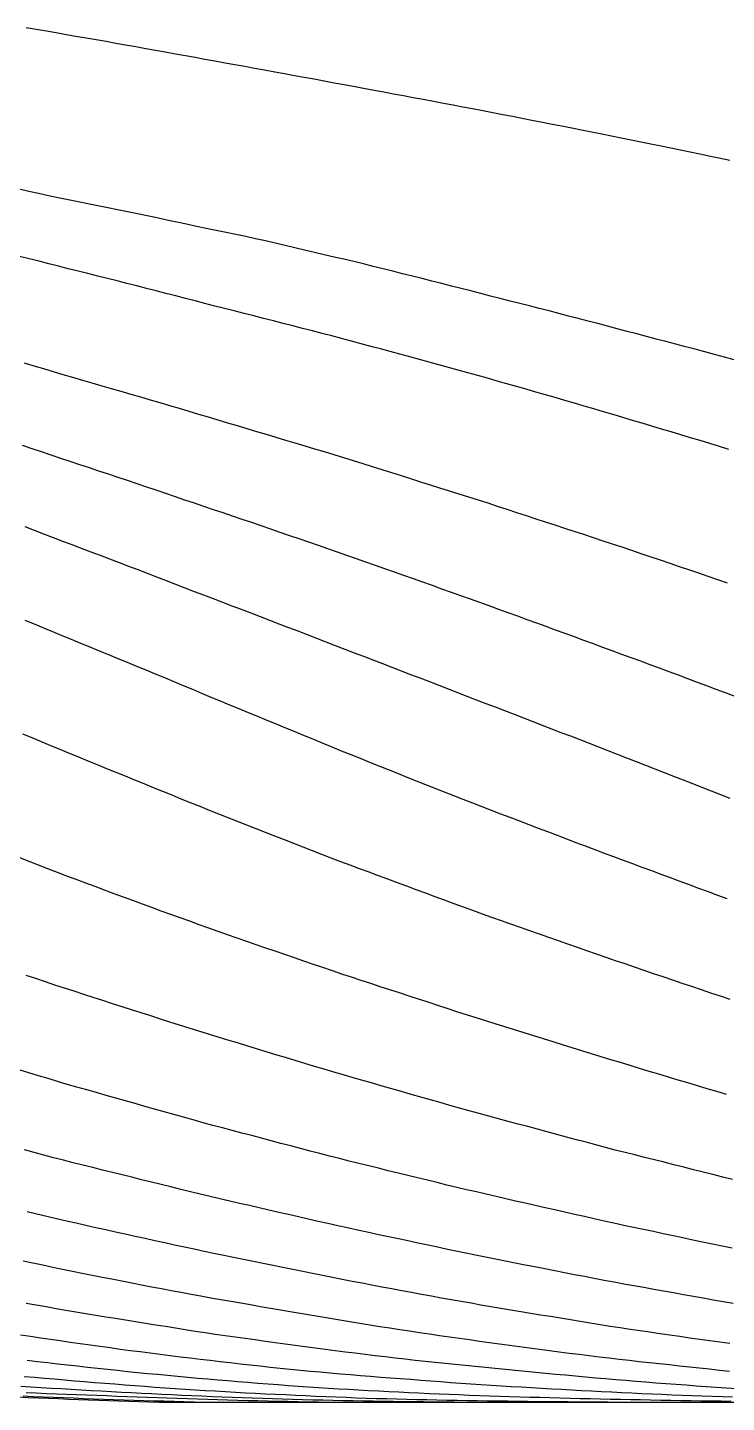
# Model space of a CAD drawing. Extents: x -4 to 218, y -16 to 16.
# Drawn here: x 23.81 to 30.75, y -15.92 to -2.27 of the extents above; entities that cross this region are included whole.
import ezdxf

# ---------------------------------------------------------------- set-up
doc = ezdxf.new("R2010")
doc.units = 0
doc.header["$MEASUREMENT"] = 0
doc.layers.add('Waterlines', color=7, linetype='Continuous')

msp = doc.modelspace()

# ---------------------------------------------------------------- linework, layer by layer
at = {"layer": 'Waterlines', "color": 135}
for points in [[(23.79733, -2.27188), (23.89887, -2.28909), (24.0008, -2.30646), (24.09617, -2.32279), (24.19546, -2.33987), (24.29168, -2.35652), (24.39413, -2.37434), (24.49393, -2.39179), (24.59119, -2.40889), (24.68788, -2.42598), (24.78375, -2.443), (24.88724, -2.46146), (24.98547, -2.47905), (25.08254, -2.4965), (25.17888, -2.51387), (25.28042, -2.53222), (25.37901, -2.55007), (25.47598, -2.56765), (25.57273, -2.5852), (25.67089, -2.603), (25.77398, -2.62171), (25.87075, -2.63929), (25.96925, -2.65719), (26.06506, -2.67461), (26.16449, -2.69272), (26.26764, -2.71152), (26.36319, -2.72896), (26.46192, -2.74701), (26.55655, -2.76433), (26.65735, -2.78281), (26.75774, -2.80125), (26.85698, -2.81951), (26.95477, -2.83754), (27.04953, -2.85505), (27.14776, -2.87324), (27.25186, -2.89256), (27.34832, -2.9105), (27.44642, -2.9288), (27.54449, -2.94714), (27.64167, -2.96537), (27.73853, -2.98358), (27.84151, -3.00301), (27.94002, -3.02166), (28.03746, -3.04016), (28.13411, -3.05857), (28.22886, -3.07669), (28.33209, -3.0965), (28.43258, -3.11586), (28.52999, -3.1347), (28.62583, -3.1533), (28.72147, -3.17192), (28.81888, -3.19096), (28.92398, -3.21157), (29.02181, -3.23082), (29.11678, -3.24957), (29.21432, -3.26889), (29.3114, -3.28818), (29.41051, -3.30793), (29.51247, -3.32832), (29.60901, -3.34768), (29.70668, -3.36733), (29.80384, -3.38694), (29.90077, -3.40655), (30.00039, -3.42677), (30.10136, -3.44731), (30.19874, -3.46719), (30.29586, -3.48706), (30.39194, -3.50677), (30.48623, -3.52616), (30.59241, -3.54805), (30.69032, -3.56829), (30.78543, -3.588)], [(30.82644, -5.56959), (30.7299, -5.54296), (30.63336, -5.51699), (30.53691, -5.49139), (30.44016, -5.46584), (30.34359, -5.4404), (30.24693, -5.41497), (30.15003, -5.3895), (30.05342, -5.36412), (29.95669, -5.33871), (29.85964, -5.31321), (29.76332, -5.28789), (29.66641, -5.26238), (29.56971, -5.23683), (29.47283, -5.21101), (29.3763, -5.18558), (29.2795, -5.16052), (29.18265, -5.13559), (29.08595, -5.11075), (28.98904, -5.08589), (28.89218, -5.06106), (28.79532, -5.03625), (28.69862, -5.01148), (28.60197, -4.98674), (28.50464, -4.96181), (28.40793, -4.93705), (28.3106, -4.91209), (28.21358, -4.88709), (28.11704, -4.86237), (28.02034, -4.83794), (27.92338, -4.8135), (27.82633, -4.78908), (27.72958, -4.76477), (27.63239, -4.74038), (27.53543, -4.71607), (27.43808, -4.69172), (27.3412, -4.66753), (27.24417, -4.64337), (27.14717, -4.61933), (27.04981, -4.59544), (26.95222, -4.57235), (26.85469, -4.55), (26.75764, -4.52726), (26.66054, -4.5044), (26.56309, -4.48147), (26.46597, -4.45868), (26.36836, -4.43589), (26.2711, -4.41333), (26.17362, -4.39093), (26.07616, -4.36884), (25.97862, -4.34717), (25.88041, -4.32603), (25.78263, -4.30574), (25.68436, -4.28598), (25.58629, -4.26643), (25.48846, -4.24643), (25.3907, -4.22566), (25.293, -4.20449), (25.19524, -4.18322), (25.09757, -4.16209), (25.00002, -4.14127), (24.90192, -4.12072), (24.80401, -4.10063), (24.70597, -4.08084), (24.60759, -4.0612), (24.50991, -4.04186), (24.41145, -4.02243), (24.31356, -4.00311), (24.21529, -3.98354), (24.11733, -3.96344), (24.01968, -3.94215), (23.92195, -3.92035), (23.8247, -3.89887), (23.72721, -3.87748)], [(30.7755, -6.45989), (30.68004, -6.43085), (30.58415, -6.40172), (30.48834, -6.3727), (30.39275, -6.34386), (30.29715, -6.31512), (30.20131, -6.28638), (30.1053, -6.25765), (30.00971, -6.2291), (29.91397, -6.20054), (29.81797, -6.17195), (29.72204, -6.14342), (29.62611, -6.11492), (29.5303, -6.08651), (29.43435, -6.05813), (29.33832, -6.02985), (29.24239, -6.00177), (29.14636, -5.97384), (29.05049, -5.94612), (28.95411, -5.91839), (28.85794, -5.89081), (28.76203, -5.86339), (28.66587, -5.83595), (28.56979, -5.8086), (28.47357, -5.78127), (28.37703, -5.75391), (28.28099, -5.72676), (28.18466, -5.69963), (28.08854, -5.67271), (27.99191, -5.64588), (27.89536, -5.61934), (27.79911, -5.5931), (27.70264, -5.56696), (27.60616, -5.54092), (27.50958, -5.5149), (27.41281, -5.48889), (27.31652, -5.46305), (27.21974, -5.43711), (27.12319, -5.41127), (27.02656, -5.38544), (26.92952, -5.35955), (26.83314, -5.33392), (26.73622, -5.30841), (26.63948, -5.28337), (26.54292, -5.25863), (26.44599, -5.23389), (26.34912, -5.20919), (26.25246, -5.18457), (26.15536, -5.15984), (26.05827, -5.13513), (25.9616, -5.11054), (25.86463, -5.08586), (25.76746, -5.06113), (25.67046, -5.03644), (25.57334, -5.01169), (25.47642, -4.98664), (25.38008, -4.96159), (25.28336, -4.93653), (25.1863, -4.91144), (25.08976, -4.88654), (24.99281, -4.86159), (24.89592, -4.83674), (24.79904, -4.81198), (24.70218, -4.78735), (24.60513, -4.76285), (24.50806, -4.73864), (24.41081, -4.71481), (24.31358, -4.69128), (24.2163, -4.66737), (24.11958, -4.64254), (24.02276, -4.61729), (23.92612, -4.59229), (23.82922, -4.56766), (23.73255, -4.54355)], [(30.76055, -7.786), (30.6644, -7.75313), (30.5677, -7.72025), (30.47568, -7.68904), (30.3788, -7.65622), (30.28419, -7.6242), (30.19123, -7.59276), (30.09457, -7.56007), (30.0022, -7.52886), (29.90447, -7.49583), (29.81182, -7.46453), (29.71458, -7.43168), (29.62041, -7.39985), (29.5277, -7.36896), (29.43019, -7.33707), (29.33514, -7.30599), (29.23958, -7.27475), (29.14661, -7.24435), (29.0491, -7.21246), (28.95432, -7.18147), (28.86031, -7.15073), (28.76409, -7.11927), (28.66944, -7.08831), (28.5736, -7.05697), (28.47818, -7.02575), (28.38405, -6.99495), (28.28861, -6.9637), (28.19291, -6.93322), (28.09572, -6.90274), (28.00144, -6.87317), (27.90609, -6.84326), (27.81115, -6.81347), (27.71609, -6.78364), (27.61834, -6.75297), (27.52412, -6.72341), (27.42954, -6.69374), (27.33194, -6.66312), (27.23709, -6.63337), (27.14236, -6.60365), (27.04686, -6.57371), (26.95047, -6.5435), (26.85483, -6.51375), (26.75911, -6.48533), (26.66248, -6.45649), (26.56653, -6.42782), (26.46978, -6.39889), (26.37567, -6.37073), (26.27987, -6.34206), (26.18353, -6.31321), (26.08666, -6.2842), (25.99156, -6.2557), (25.89653, -6.22723), (25.79953, -6.19814), (25.70364, -6.16938), (25.60751, -6.14052), (25.51255, -6.11196), (25.4151, -6.08274), (25.31935, -6.05464), (25.22476, -6.02707), (25.1272, -5.99868), (25.03297, -5.97127), (24.93503, -5.94278), (24.83945, -5.91498), (24.74194, -5.88661), (24.64562, -5.85858), (24.5519, -5.83129), (24.45377, -5.80269), (24.35985, -5.77528), (24.26107, -5.74638), (24.16499, -5.71803), (24.06993, -5.6896), (23.97195, -5.6608), (23.87799, -5.63341), (23.7801, -5.60496)], [(30.8358, -8.91221), (30.74259, -8.87717), (30.64914, -8.84214), (30.55556, -8.80711), (30.46183, -8.77209), (30.3681, -8.73711), (30.27427, -8.70216), (30.1808, -8.66741), (30.08673, -8.63253), (29.99303, -8.59789), (29.89917, -8.56332), (29.80524, -8.52882), (29.71125, -8.49435), (29.61727, -8.45982), (29.52361, -8.42517), (29.42974, -8.39029), (29.3361, -8.35565), (29.24234, -8.32118), (29.14856, -8.28687), (29.05471, -8.25262), (28.96046, -8.21828), (28.86667, -8.18415), (28.77259, -8.14996), (28.67867, -8.11586), (28.5844, -8.08167), (28.49023, -8.04756), (28.39613, -8.01354), (28.30176, -7.97967), (28.20802, -7.94632), (28.1138, -7.91275), (28.01966, -7.87919), (27.92548, -7.84562), (27.83121, -7.81202), (27.73703, -7.77846), (27.64283, -7.74492), (27.54857, -7.71137), (27.45451, -7.67793), (27.36008, -7.64441), (27.2656, -7.61095), (27.17111, -7.57766), (27.07691, -7.54473), (26.98256, -7.512), (26.88806, -7.47935), (26.79371, -7.44676), (26.69898, -7.41406), (26.60452, -7.38146), (26.51009, -7.34891), (26.4156, -7.31635), (26.32084, -7.28373), (26.2263, -7.25123), (26.13164, -7.21875), (26.03716, -7.18641), (25.94238, -7.15411), (25.84737, -7.12192), (25.75264, -7.08999), (25.65796, -7.05814), (25.56347, -7.02631), (25.46861, -6.99426), (25.37392, -6.96221), (25.27917, -6.93011), (25.18456, -6.89806), (25.08976, -6.86595), (24.99497, -6.83387), (24.9003, -6.80186), (24.8056, -6.76989), (24.71082, -6.73798), (24.61581, -6.70613), (24.52094, -6.67455), (24.42563, -6.64311), (24.33084, -6.61194), (24.23593, -6.58056), (24.14123, -6.54897), (24.04635, -6.51713), (23.95121, -6.48512), (23.85673, -6.45331), (23.762, -6.42142)], [(30.78896, -9.9233), (30.69568, -9.88721), (30.60229, -9.85102), (30.50932, -9.81493), (30.41575, -9.77859), (30.32273, -9.74244), (30.22976, -9.70632), (30.13644, -9.67007), (30.04314, -9.63385), (29.94976, -9.59765), (29.85642, -9.56155), (29.76324, -9.52558), (29.66993, -9.48954), (29.57674, -9.4534), (29.48333, -9.41692), (29.39036, -9.38051), (29.29733, -9.34411), (29.20422, -9.30778), (29.11103, -9.27153), (29.01772, -9.23531), (28.92438, -9.19914), (28.83116, -9.16309), (28.73795, -9.12711), (28.64478, -9.09123), (28.55119, -9.05531), (28.4576, -9.01952), (28.36422, -8.98391), (28.27069, -8.94817), (28.17727, -8.91215), (28.08409, -8.87599), (27.99114, -8.83988), (27.898, -8.80376), (27.80469, -8.76767), (27.71136, -8.73166), (27.61825, -8.69581), (27.52463, -8.6598), (27.43131, -8.62396), (27.33788, -8.5881), (27.24454, -8.55231), (27.15097, -8.51648), (27.05767, -8.48081), (26.96376, -8.44504), (26.87064, -8.40943), (26.77743, -8.37349), (26.68403, -8.33743), (26.59075, -8.30141), (26.49756, -8.26543), (26.40443, -8.22948), (26.3111, -8.19349), (26.21793, -8.1576), (26.12428, -8.12157), (26.03093, -8.08574), (25.93752, -8.05002), (25.84374, -8.01431), (25.75036, -7.97891), (25.65688, -7.94348), (25.56349, -7.9079), (25.4698, -7.87195), (25.37683, -7.83612), (25.28333, -7.80002), (25.19008, -7.76402), (25.09696, -7.72812), (25.00345, -7.69217), (24.91025, -7.65645), (24.81665, -7.62076), (24.72338, -7.58536), (24.62977, -7.54994), (24.53597, -7.51453), (24.4424, -7.47922), (24.3489, -7.4439), (24.25551, -7.40849), (24.16177, -7.37271), (24.06845, -7.3368), (23.97523, -7.30079), (23.88182, -7.26475), (23.78837, -7.22887)], [(30.7592, -10.92093), (30.66551, -10.88648), (30.57176, -10.85196), (30.478, -10.8174), (30.38408, -10.78275), (30.29045, -10.74819), (30.19669, -10.71357), (30.10275, -10.67885), (30.00894, -10.64416), (29.9151, -10.60941), (29.82118, -10.57456), (29.7273, -10.53964), (29.63376, -10.50473), (29.54006, -10.46964), (29.44635, -10.43445), (29.35288, -10.39922), (29.25945, -10.36391), (29.16604, -10.32853), (29.07232, -10.29296), (28.97877, -10.25741), (28.88546, -10.22193), (28.79202, -10.18637), (28.6987, -10.15084), (28.60501, -10.11514), (28.51151, -10.0795), (28.41805, -10.04385), (28.32432, -10.00801), (28.23111, -9.97196), (28.13814, -9.93568), (28.0454, -9.89931), (27.95228, -9.86265), (27.85926, -9.82591), (27.7663, -9.78907), (27.67338, -9.75214), (27.58051, -9.71513), (27.48765, -9.67804), (27.39482, -9.64091), (27.30207, -9.60376), (27.20901, -9.56645), (27.11624, -9.52922), (27.02332, -9.49192), (26.92991, -9.45442), (26.83775, -9.41682), (26.74533, -9.37867), (26.65318, -9.34061), (26.56078, -9.30245), (26.46843, -9.2643), (26.37609, -9.22616), (26.28352, -9.18794), (26.19089, -9.1497), (26.09857, -9.11162), (26.006, -9.07345), (25.91368, -9.0354), (25.82096, -8.99718), (25.72857, -8.95909), (25.63602, -8.92087), (25.5437, -8.8826), (25.45138, -8.84403), (25.35895, -8.8054), (25.26704, -8.76717), (25.17459, -8.72881), (25.08253, -8.69069), (24.98973, -8.6523), (24.89744, -8.61416), (24.80503, -8.57602), (24.71266, -8.53794), (24.61967, -8.49967), (24.52739, -8.46176), (24.43504, -8.42395), (24.34197, -8.38598), (24.24944, -8.34823), (24.15683, -8.31025), (24.06453, -8.27221), (23.97213, -8.23409), (23.87973, -8.19602), (23.78732, -8.158)], [(30.78625, -11.92002), (30.69184, -11.8883), (30.59678, -11.85634), (30.50213, -11.82452), (30.40726, -11.79259), (30.31235, -11.76062), (30.21778, -11.72872), (30.12297, -11.69669), (30.02806, -11.66453), (29.93351, -11.63238), (29.83899, -11.60008), (29.74407, -11.5675), (29.64935, -11.53487), (29.55489, -11.50229), (29.46049, -11.46972), (29.36599, -11.43706), (29.27147, -11.40427), (29.17721, -11.37143), (29.08292, -11.33845), (28.9885, -11.3053), (28.8943, -11.27213), (28.79971, -11.23875), (28.7056, -11.20547), (28.61133, -11.1721), (28.51714, -11.13871), (28.42267, -11.10518), (28.32844, -11.07168), (28.23403, -11.03806), (28.13973, -11.00407), (28.04615, -10.96963), (27.95228, -10.93499), (27.85872, -10.90043), (27.76502, -10.8658), (27.67094, -10.83103), (27.57733, -10.79641), (27.4837, -10.76178), (27.38983, -10.72704), (27.29593, -10.69228), (27.20222, -10.65757), (27.10845, -10.6228), (27.01412, -10.58766), (26.92094, -10.5523), (26.82763, -10.51638), (26.73461, -10.48042), (26.64139, -10.4443), (26.54833, -10.40818), (26.45496, -10.37186), (26.36176, -10.33555), (26.26852, -10.29916), (26.17554, -10.2628), (26.08244, -10.2263), (25.98921, -10.18967), (25.89606, -10.15299), (25.80303, -10.11626), (25.70997, -10.07943), (25.61704, -10.04254), (25.52421, -10.00554), (25.43113, -9.96814), (25.33825, -9.93052), (25.24622, -9.89314), (25.1537, -9.85554), (25.06096, -9.81784), (24.96845, -9.78022), (24.87554, -9.74242), (24.78325, -9.70486), (24.69029, -9.66702), (24.59773, -9.62932), (24.50518, -9.5916), (24.41249, -9.55376), (24.31964, -9.51572), (24.22735, -9.47765), (24.13504, -9.43941), (24.04266, -9.40105), (23.95034, -9.36262), (23.85827, -9.32419), (23.76583, -9.2855)], [(30.75169, -12.86155), (30.6555, -12.83338), (30.55957, -12.80519), (30.46394, -12.77697), (30.36795, -12.7485), (30.27224, -12.71997), (30.17637, -12.69128), (30.0804, -12.66246), (29.98504, -12.63377), (29.88903, -12.60482), (29.79325, -12.57591), (29.69766, -12.54704), (29.60146, -12.51798), (29.50564, -12.48906), (29.41002, -12.45998), (29.31486, -12.43063), (29.21936, -12.40097), (29.1238, -12.3712), (29.02876, -12.34154), (28.93324, -12.3117), (28.83761, -12.28181), (28.74244, -12.25204), (28.64662, -12.22206), (28.55137, -12.19224), (28.45574, -12.1623), (28.36037, -12.13243), (28.26481, -12.1025), (28.16948, -12.07209), (28.07442, -12.04112), (27.97943, -12.01017), (27.88457, -11.97926), (27.78923, -11.94819), (27.69447, -11.9173), (27.5994, -11.88632), (27.50411, -11.85525), (27.4093, -11.82434), (27.31398, -11.79326), (27.21896, -11.76227), (27.12356, -11.73113), (27.0282, -11.69996), (26.93349, -11.66836), (26.83911, -11.63613), (26.74418, -11.60365), (26.64974, -11.57132), (26.55546, -11.53901), (26.46073, -11.50652), (26.36608, -11.47403), (26.27144, -11.44151), (26.17697, -11.40901), (26.08253, -11.37647), (25.98793, -11.34379), (25.89334, -11.31099), (25.79867, -11.27797), (25.70448, -11.24483), (25.61043, -11.21143), (25.51601, -11.17769), (25.42185, -11.1439), (25.32794, -11.11008), (25.23386, -11.07607), (25.13968, -11.04188), (25.04586, -11.0077), (24.95213, -10.97341), (24.85835, -10.93896), (24.76434, -10.9043), (24.67049, -10.8696), (24.57678, -10.83486), (24.48316, -10.80007), (24.38904, -10.76502), (24.29559, -10.73014), (24.20203, -10.69512), (24.10822, -10.65979), (24.0149, -10.62409), (23.92168, -10.588), (23.82844, -10.55175), (23.73545, -10.51553)], [(30.81066, -13.70747), (30.71417, -13.68312), (30.61689, -13.65859), (30.52022, -13.63421), (30.42285, -13.60966), (30.32608, -13.58526), (30.22907, -13.5608), (30.13186, -13.53629), (30.03525, -13.51193), (29.93837, -13.4875), (29.84127, -13.46301), (29.7443, -13.43855), (29.64694, -13.41397), (29.54969, -13.38938), (29.45327, -13.36383), (29.35693, -13.33786), (29.26048, -13.31189), (29.16379, -13.28587), (29.06753, -13.25997), (28.9708, -13.23393), (28.87419, -13.20793), (28.77756, -13.18191), (28.6812, -13.15596), (28.58458, -13.12992), (28.48799, -13.10388), (28.39148, -13.07782), (28.29478, -13.05167), (28.19798, -13.02538), (28.10134, -12.99876), (28.00527, -12.97149), (27.90939, -12.94405), (27.81349, -12.91661), (27.7172, -12.88906), (27.62115, -12.86158), (27.52516, -12.83409), (27.42888, -12.80651), (27.33292, -12.77899), (27.2366, -12.75134), (27.14065, -12.72376), (27.04427, -12.696), (26.94823, -12.66826), (26.85208, -12.64034), (26.75599, -12.61219), (26.66009, -12.58368), (26.56448, -12.55487), (26.46887, -12.5259), (26.37302, -12.49685), (26.27743, -12.46788), (26.18193, -12.43891), (26.08625, -12.40987), (25.99034, -12.38072), (25.89482, -12.35166), (25.79934, -12.32255), (25.70351, -12.29327), (25.60793, -12.26398), (25.51228, -12.23451), (25.41634, -12.20472), (25.32112, -12.17486), (25.22585, -12.14468), (25.1307, -12.11432), (25.03553, -12.08384), (24.94015, -12.05327), (24.84518, -12.02281), (24.74986, -11.99222), (24.65442, -11.96155), (24.55919, -11.93092), (24.46406, -11.90028), (24.36907, -11.86962), (24.27383, -11.8388), (24.1785, -11.80781), (24.08376, -11.77674), (23.98862, -11.7451), (23.89382, -11.71318), (23.79909, -11.68112)], [(30.80761, -14.38992), (30.70955, -14.36933), (30.61175, -14.34874), (30.51428, -14.32817), (30.41612, -14.30742), (30.31827, -14.2867), (30.22026, -14.26593), (30.1226, -14.2452), (30.02494, -14.22444), (29.92677, -14.20355), (29.82906, -14.18273), (29.73136, -14.16187), (29.63334, -14.14087), (29.53531, -14.11969), (29.43798, -14.0978), (29.34043, -14.07568), (29.24306, -14.05364), (29.14554, -14.03155), (29.04812, -14.00946), (28.95031, -13.98726), (28.85284, -13.96509), (28.75547, -13.94291), (28.65784, -13.92061), (28.56041, -13.8983), (28.46301, -13.87591), (28.36563, -13.85343), (28.26836, -13.83085), (28.17086, -13.80802), (28.07364, -13.78504), (27.97621, -13.76175), (27.87868, -13.73817), (27.78163, -13.7145), (27.68418, -13.69062), (27.5874, -13.66694), (27.49023, -13.64328), (27.393, -13.61961), (27.29591, -13.59587), (27.19899, -13.57201), (27.1019, -13.54788), (27.00489, -13.52354), (26.90833, -13.49905), (26.81134, -13.47421), (26.71441, -13.44918), (26.61745, -13.424), (26.52091, -13.3988), (26.42418, -13.37346), (26.32758, -13.34809), (26.2304, -13.3225), (26.13351, -13.29696), (26.03723, -13.27155), (25.94045, -13.24605), (25.84347, -13.22061), (25.74694, -13.19534), (25.64985, -13.16925), (25.55405, -13.14285), (25.45749, -13.11593), (25.36154, -13.08905), (25.26527, -13.062), (25.16893, -13.03487), (25.07269, -13.00774), (24.97648, -12.98059), (24.88028, -12.95342), (24.78408, -12.92624), (24.68775, -12.89902), (24.59134, -12.87177), (24.49537, -12.84464), (24.39896, -12.81741), (24.30237, -12.7902), (24.20609, -12.76268), (24.11092, -12.73411), (24.01537, -12.70537), (23.91964, -12.67655), (23.82348, -12.64759), (23.72795, -12.61881)], [(30.81615, -14.93735), (30.71797, -14.92035), (30.61911, -14.90309), (30.5204, -14.88572), (30.42194, -14.86829), (30.32408, -14.85086), (30.2253, -14.83319), (30.12678, -14.8155), (30.0282, -14.79778), (29.9297, -14.78009), (29.8315, -14.76256), (29.73284, -14.74479), (29.63453, -14.72665), (29.53643, -14.70817), (29.43832, -14.68947), (29.34, -14.6706), (29.24207, -14.65169), (29.1441, -14.63268), (29.04568, -14.61351), (28.94754, -14.59431), (28.84976, -14.57511), (28.75141, -14.55572), (28.6531, -14.53625), (28.55553, -14.51684), (28.45665, -14.49706), (28.35881, -14.47737), (28.26071, -14.45748), (28.16278, -14.43742), (28.06507, -14.41719), (27.96714, -14.3967), (27.86909, -14.37597), (27.77143, -14.35516), (27.67353, -14.33422), (27.57572, -14.31335), (27.47785, -14.29266), (27.38025, -14.27211), (27.28227, -14.25136), (27.18423, -14.23036), (27.08679, -14.20923), (26.9894, -14.18784), (26.89135, -14.16607), (26.79408, -14.14428), (26.6968, -14.12234), (26.59894, -14.10015), (26.50143, -14.07796), (26.40409, -14.05573), (26.3064, -14.03336), (26.20889, -14.01097), (26.11145, -13.98855), (26.01381, -13.96603), (25.917, -13.94366), (25.81907, -13.92098), (25.72162, -13.89837), (25.62424, -13.87569), (25.52608, -13.85265), (25.42955, -13.8289), (25.33276, -13.80499), (25.23583, -13.78107), (25.13871, -13.7571), (25.04135, -13.73306), (24.94467, -13.70916), (24.84744, -13.6851), (24.75051, -13.66108), (24.65371, -13.63706), (24.55623, -13.61281), (24.45931, -13.58864), (24.36213, -13.56433), (24.26507, -13.53992), (24.168, -13.51533), (24.07116, -13.4905), (23.97431, -13.46525), (23.87787, -13.43963), (23.78123, -13.41364)], [(30.78396, -15.33586), (30.68488, -15.32213), (30.58584, -15.30831), (30.487, -15.29442), (30.38775, -15.28038), (30.28887, -15.26631), (30.18976, -15.25212), (30.0907, -15.23784), (29.99166, -15.22346), (29.89284, -15.209), (29.79377, -15.19437), (29.69466, -15.17957), (29.59601, -15.16459), (29.49697, -15.14915), (29.39802, -15.13315), (29.29959, -15.11682), (29.20094, -15.10046), (29.10212, -15.08424), (29.00406, -15.06819), (28.90508, -15.05195), (28.8064, -15.03569), (28.70784, -15.01935), (28.60924, -15.00289), (28.51052, -14.98626), (28.41208, -14.96953), (28.3135, -14.9526), (28.21471, -14.93545), (28.11647, -14.91819), (28.01791, -14.9007), (27.91973, -14.88311), (27.82101, -14.86526), (27.72267, -14.84733), (27.62419, -14.82924), (27.52619, -14.81109), (27.42742, -14.79267), (27.32947, -14.77426), (27.23075, -14.75557), (27.13282, -14.73688), (27.0345, -14.71797), (26.9364, -14.69894), (26.83813, -14.67968), (26.74018, -14.66028), (26.64213, -14.64066), (26.54421, -14.62091), (26.44587, -14.60097), (26.34797, -14.58111), (26.25007, -14.56134), (26.15203, -14.54163), (26.05362, -14.52182), (25.95606, -14.50206), (25.85815, -14.48205), (25.76015, -14.4618), (25.66227, -14.44136), (25.56424, -14.42067), (25.46639, -14.39982), (25.36883, -14.37885), (25.27088, -14.35767), (25.17347, -14.33649), (25.07547, -14.31508), (24.97809, -14.29371), (24.88038, -14.27219), (24.78242, -14.25052), (24.6852, -14.22894), (24.58748, -14.20716), (24.48972, -14.18528), (24.39214, -14.16333), (24.29459, -14.14125), (24.19709, -14.11899), (24.09951, -14.09637), (24.00208, -14.07335), (23.90506, -14.05015), (23.80764, -14.02696)], [(30.78087, -15.61207), (30.68118, -15.60164), (30.58179, -15.59098), (30.48218, -15.58011), (30.3829, -15.56918), (30.28351, -15.55828), (30.18424, -15.54757), (30.08459, -15.53695), (29.9855, -15.52637), (29.8856, -15.51556), (29.78652, -15.50462), (29.68699, -15.49335), (29.58743, -15.48177), (29.48832, -15.46994), (29.38932, -15.45785), (29.28975, -15.44547), (29.19065, -15.43295), (29.09144, -15.42024), (28.99236, -15.40739), (28.8933, -15.3944), (28.79415, -15.38126), (28.69501, -15.36798), (28.59565, -15.35455), (28.49669, -15.34105), (28.39775, -15.32743), (28.29822, -15.3136), (28.19953, -15.29976), (28.10027, -15.2857), (28.00124, -15.27153), (27.90239, -15.25723), (27.80345, -15.24275), (27.7044, -15.22808), (27.60538, -15.21323), (27.50633, -15.19819), (27.40775, -15.18302), (27.30898, -15.16763), (27.21014, -15.15203), (27.1113, -15.13623), (27.01247, -15.12022), (26.91378, -15.10405), (26.81546, -15.08775), (26.71683, -15.07123), (26.61803, -15.05453), (26.51917, -15.0377), (26.42055, -15.0208), (26.32214, -15.00383), (26.2234, -14.98674), (26.12493, -14.96962), (26.02646, -14.95245), (25.92795, -14.93526), (25.82918, -14.91804), (25.73023, -14.9009), (25.63189, -14.88368), (25.53379, -14.86602), (25.43554, -14.84799), (25.33702, -14.82969), (25.23901, -14.81131), (25.14089, -14.79276), (25.04247, -14.774), (24.94431, -14.75516), (24.84587, -14.73612), (24.74782, -14.71702), (24.64962, -14.69774), (24.55169, -14.67836), (24.45331, -14.65874), (24.35564, -14.6391), (24.2571, -14.6191), (24.15966, -14.59914), (24.0616, -14.57887), (23.96368, -14.55846), (23.8657, -14.53788), (23.76769, -14.51716)], [(30.84885, -15.78454), (30.74889, -15.77786), (30.64897, -15.77103), (30.5495, -15.76407), (30.44975, -15.75694), (30.34991, -15.74965), (30.24996, -15.7422), (30.14998, -15.73458), (30.05017, -15.72683), (29.95047, -15.71892), (29.85132, -15.71091), (29.75143, -15.70269), (29.65152, -15.69431), (29.5515, -15.68577), (29.45218, -15.67715), (29.35232, -15.66834), (29.25275, -15.65942), (29.15312, -15.65038), (29.05334, -15.6412), (28.95395, -15.63196), (28.85427, -15.62258), (28.75513, -15.61315), (28.65492, -15.60352), (28.55545, -15.59388), (28.45533, -15.58407), (28.3569, -15.57435), (28.25695, -15.56439), (28.15731, -15.55437), (28.05736, -15.5442), (27.95789, -15.53394), (27.85855, -15.52351), (27.75926, -15.5129), (27.65969, -15.50202), (27.56024, -15.49093), (27.46066, -15.47957), (27.36163, -15.46803), (27.26216, -15.45619), (27.1624, -15.44407), (27.06339, -15.43182), (26.96404, -15.4193), (26.86459, -15.40655), (26.7653, -15.39364), (26.66643, -15.38062), (26.56725, -15.36743), (26.46836, -15.35416), (26.36908, -15.34072), (26.26973, -15.32718), (26.17027, -15.31353), (26.07135, -15.29987), (25.97214, -15.28608), (25.87283, -15.27219), (25.77439, -15.25832), (25.67457, -15.24413), (25.57514, -15.22979), (25.47667, -15.21439), (25.3783, -15.19875), (25.27918, -15.18303), (25.18052, -15.16737), (25.08189, -15.15165), (24.98299, -15.13583), (24.88422, -15.11996), (24.78571, -15.10406), (24.6866, -15.08796), (24.58782, -15.07181), (24.48932, -15.0556), (24.39045, -15.03919), (24.29167, -15.02265), (24.19299, -15.00595), (24.09449, -14.98907), (23.99609, -14.972), (23.89737, -14.95466), (23.7985, -14.93707)], [(30.81115, -15.86686), (30.71091, -15.86375), (30.61097, -15.86054), (30.51102, -15.8572), (30.41085, -15.85371), (30.31159, -15.85008), (30.21109, -15.84622), (30.11139, -15.84218), (30.01135, -15.83791), (29.91109, -15.83342), (29.81144, -15.82875), (29.71159, -15.82388), (29.61199, -15.81888), (29.51154, -15.81369), (29.4118, -15.80845), (29.31293, -15.80316), (29.21252, -15.79771), (29.11252, -15.79221), (29.01288, -15.78666), (28.91286, -15.78101), (28.81288, -15.77529), (28.71356, -15.76952), (28.61355, -15.76362), (28.51307, -15.75758), (28.4131, -15.75143), (28.31361, -15.74512), (28.21328, -15.73848), (28.11375, -15.7314), (28.01418, -15.7237), (27.91458, -15.71574), (27.81519, -15.70805), (27.71555, -15.7006), (27.61596, -15.69321), (27.51604, -15.68578), (27.41624, -15.67828), (27.31659, -15.67067), (27.21635, -15.66285), (27.11724, -15.65494), (27.01748, -15.64675), (26.91744, -15.63829), (26.81795, -15.62958), (26.71866, -15.62059), (26.61923, -15.6113), (26.51916, -15.60167), (26.42, -15.59186), (26.32032, -15.58174), (26.22108, -15.57142), (26.12163, -15.56084), (26.02199, -15.55002), (25.92322, -15.53907), (25.82332, -15.5278), (25.72412, -15.51641), (25.62511, -15.50485), (25.52565, -15.49306), (25.42597, -15.48108), (25.32668, -15.46897), (25.22782, -15.45674), (25.12863, -15.44429), (25.02897, -15.43161), (24.93013, -15.41884), (24.83086, -15.40584), (24.73196, -15.3927), (24.63196, -15.37923), (24.5335, -15.36578), (24.43453, -15.35208), (24.33528, -15.33815), (24.23649, -15.32411), (24.13723, -15.30981), (24.03856, -15.29541), (23.93945, -15.28076), (23.84046, -15.26595), (23.74194, -15.25101)], [(30.79912, -15.91009), (30.69871, -15.90858), (30.59886, -15.90706), (30.4986, -15.90549), (30.39886, -15.90389), (30.29874, -15.90225), (30.1985, -15.90056), (30.09865, -15.89882), (29.99825, -15.89702), (29.89832, -15.89516), (29.79852, -15.89324), (29.69827, -15.89123), (29.59791, -15.88915), (29.49847, -15.88701), (29.39787, -15.88475), (29.29825, -15.88242), (29.19802, -15.87999), (29.09804, -15.87745), (28.99802, -15.87481), (28.89793, -15.87205), (28.79785, -15.86918), (28.69801, -15.8662), (28.59804, -15.86308), (28.49784, -15.85983), (28.39788, -15.85646), (28.29792, -15.85294), (28.19787, -15.84928), (28.098, -15.84547), (27.99785, -15.84151), (27.89801, -15.83739), (27.79786, -15.8331), (27.69785, -15.82865), (27.59801, -15.82403), (27.498, -15.81923), (27.398, -15.81424), (27.29804, -15.80906), (27.19829, -15.8037), (27.09838, -15.79813), (26.99837, -15.79235), (26.89869, -15.78639), (26.79857, -15.78019), (26.6988, -15.7738), (26.59887, -15.76718), (26.49902, -15.76035), (26.39912, -15.75331), (26.29959, -15.74608), (26.1995, -15.73861), (26.09981, -15.73097), (25.99991, -15.72311), (25.90043, -15.71509), (25.80054, -15.70684), (25.70085, -15.69841), (25.60118, -15.6898), (25.50152, -15.681), (25.40182, -15.67201), (25.30174, -15.6628), (25.20259, -15.65349), (25.10295, -15.64395), (25.0033, -15.63423), (24.90374, -15.62434), (24.80443, -15.61428), (24.7047, -15.604), (24.60529, -15.59358), (24.50566, -15.58294), (24.4063, -15.57215), (24.30673, -15.56115), (24.20719, -15.54997), (24.10779, -15.53862), (24.00839, -15.52708), (23.90896, -15.51535), (23.80937, -15.50341)], [(30.77835, -15.92031), (30.67845, -15.92031), (30.57822, -15.92031), (30.47809, -15.92031), (30.37819, -15.92031), (30.27776, -15.92031), (30.17759, -15.92031), (30.07792, -15.92031), (29.97771, -15.92031), (29.87746, -15.92031), (29.83622, -15.92031), (29.77755, -15.91978), (29.67746, -15.91888), (29.57718, -15.91798), (29.47732, -15.91709), (29.37721, -15.91621), (29.27693, -15.91535), (29.17645, -15.91451), (29.07628, -15.91373), (28.97646, -15.91295), (28.87652, -15.91204), (28.77663, -15.91096), (28.67661, -15.90976), (28.57644, -15.90847), (28.4762, -15.9071), (28.37628, -15.90565), (28.27618, -15.90413), (28.176, -15.90252), (28.07604, -15.90083), (27.97581, -15.89904), (27.87546, -15.89713), (27.77613, -15.89512), (27.67569, -15.89293), (27.57584, -15.8906), (27.4757, -15.88808), (27.3759, -15.88537), (27.2759, -15.88244), (27.17591, -15.87927), (27.0755, -15.87585), (26.97556, -15.87217), (26.87571, -15.86823), (26.77514, -15.86401), (26.67533, -15.85962), (26.57501, -15.85505), (26.47519, -15.85041), (26.37562, -15.84576), (26.27502, -15.84118), (26.175, -15.8367), (26.07585, -15.83195), (25.97522, -15.82668), (25.87562, -15.82115), (25.7757, -15.81539), (25.6761, -15.80946), (25.57584, -15.80331), (25.47604, -15.79702), (25.37592, -15.79053), (25.27621, -15.78389), (25.17675, -15.77707), (25.07672, -15.77), (24.97738, -15.76276), (24.8771, -15.75525), (24.7772, -15.74759), (24.67729, -15.73975), (24.57779, -15.73179), (24.47774, -15.72365), (24.37783, -15.71539), (24.2784, -15.70707), (24.17897, -15.69866), (24.07903, -15.69014), (23.97964, -15.6816), (23.87967, -15.6729), (23.77991, -15.66407)], [(30.8457, -15.92031), (30.74557, -15.92031), (30.64625, -15.92031), (30.54514, -15.92031), (30.44663, -15.92031), (30.34588, -15.92031), (30.24501, -15.92031), (30.1457, -15.92031), (30.04603, -15.92031), (29.94551, -15.92031), (29.84492, -15.92031), (29.74474, -15.92031), (29.645, -15.92031), (29.54415, -15.92031), (29.44365, -15.92031), (29.34373, -15.92031), (29.24513, -15.92031), (29.14479, -15.92031), (29.04501, -15.92031), (28.94425, -15.92031), (28.84424, -15.92031), (28.74546, -15.92031), (28.64508, -15.92031), (28.5444, -15.92031), (28.44417, -15.92031), (28.34344, -15.92031), (28.26338, -15.92031), (28.2444, -15.92013), (28.14421, -15.91917), (28.04383, -15.91819), (27.94375, -15.9172), (27.84392, -15.91618), (27.74371, -15.91512), (27.6443, -15.914), (27.54415, -15.91281), (27.44397, -15.91152), (27.34411, -15.91012), (27.24433, -15.90857), (27.14453, -15.90685), (27.04379, -15.90493), (26.9421, -15.90283), (26.84275, -15.90063), (26.74349, -15.89832), (26.64333, -15.89592), (26.54265, -15.89342), (26.44283, -15.89079), (26.34332, -15.888), (26.24366, -15.885), (26.14385, -15.88179), (26.04333, -15.87834), (25.94343, -15.87474), (25.84327, -15.87095), (25.7436, -15.86702), (25.64335, -15.86292), (25.54329, -15.85868), (25.44323, -15.8543), (25.34295, -15.84978), (25.24354, -15.84517), (25.14362, -15.8404), (25.04356, -15.8355), (24.94378, -15.83049), (24.8432, -15.82531), (24.74355, -15.82006), (24.64471, -15.81472), (24.54417, -15.80918), (24.44415, -15.80353), (24.34369, -15.79774), (24.24423, -15.79188), (24.1444, -15.78587), (24.04493, -15.77975), (23.94462, -15.77344), (23.84445, -15.767), (23.74529, -15.7605)], [(30.80003, -15.92031), (30.69987, -15.92031), (30.59972, -15.92031), (30.50008, -15.92031), (30.39982, -15.92031), (30.29962, -15.92031), (30.19982, -15.92031), (30.09958, -15.92031), (29.99951, -15.92031), (29.89935, -15.92031), (29.79934, -15.92031), (29.69928, -15.92031), (29.59952, -15.92031), (29.49934, -15.92031), (29.39934, -15.92031), (29.29917, -15.92031), (29.19872, -15.92031), (29.09896, -15.92031), (28.99904, -15.92031), (28.89895, -15.92031), (28.79901, -15.92031), (28.69913, -15.92031), (28.59862, -15.92031), (28.49863, -15.92031), (28.39917, -15.92031), (28.29885, -15.92031), (28.19889, -15.92031), (28.09883, -15.92031), (27.99874, -15.92031), (27.89898, -15.92031), (27.79865, -15.92031), (27.69871, -15.92031), (27.59828, -15.92031), (27.49813, -15.92031), (27.39784, -15.92031), (27.2981, -15.92031), (27.19838, -15.92031), (27.0982, -15.92031), (26.99829, -15.92031), (26.89837, -15.92031), (26.79789, -15.92022), (26.69793, -15.91816), (26.59804, -15.91607), (26.49835, -15.91393), (26.39788, -15.91173), (26.29844, -15.9095), (26.19837, -15.90718), (26.09839, -15.90478), (25.99831, -15.90228), (25.89829, -15.89969), (25.79824, -15.89699), (25.69815, -15.89417), (25.59848, -15.89124), (25.49822, -15.88815), (25.3983, -15.88492), (25.29867, -15.88156), (25.19837, -15.87807), (25.09841, -15.87449), (24.99787, -15.8708), (24.89867, -15.86709), (24.79839, -15.86329), (24.6985, -15.85947), (24.59825, -15.85561), (24.49849, -15.85177), (24.3981, -15.84793), (24.29831, -15.84418), (24.19839, -15.84049), (24.09827, -15.83681), (23.99841, -15.83306), (23.89875, -15.82914), (23.79843, -15.82488)], [(30.81883, -15.92031), (30.71926, -15.92031), (30.62015, -15.92031), (30.51889, -15.92031), (30.41912, -15.92031), (30.32087, -15.92031), (30.22001, -15.92031), (30.11876, -15.92031), (30.01775, -15.92031), (29.92034, -15.92031), (29.82014, -15.92031), (29.71953, -15.92031), (29.61859, -15.92031), (29.51944, -15.92031), (29.41963, -15.92031), (29.32026, -15.92031), (29.2198, -15.92031), (29.11863, -15.92031), (29.01844, -15.92031), (28.91868, -15.92031), (28.81977, -15.92031), (28.71922, -15.92031), (28.61857, -15.92031), (28.52026, -15.92031), (28.41999, -15.92031), (28.31885, -15.92031), (28.21825, -15.92031), (28.11949, -15.92031), (28.02012, -15.92031), (27.91878, -15.92031), (27.81774, -15.92031), (27.7182, -15.92031), (27.61829, -15.92031), (27.51975, -15.92031), (27.41814, -15.92031), (27.31926, -15.92031), (27.21915, -15.92031), (27.11984, -15.92031), (27.01941, -15.92031), (26.91914, -15.92031), (26.81922, -15.92031), (26.71741, -15.92031), (26.6181, -15.92031), (26.52037, -15.92031), (26.41683, -15.92031), (26.3176, -15.92031), (26.21793, -15.92031), (26.119, -15.92031), (26.01757, -15.92031), (25.91833, -15.92031), (25.81895, -15.92031), (25.71758, -15.92031), (25.61805, -15.92031), (25.51875, -15.92031), (25.41908, -15.92031), (25.31742, -15.92031), (25.21877, -15.92031), (25.15031, -15.92031), (25.11761, -15.91928), (25.01687, -15.91609), (24.91983, -15.913), (24.81906, -15.90976), (24.71922, -15.90651), (24.61887, -15.90318), (24.51814, -15.89977), (24.41796, -15.89629), (24.31878, -15.89275), (24.21894, -15.88908), (24.11868, -15.88527), (24.01977, -15.88138), (23.91964, -15.87731), (23.81862, -15.87306), (23.71857, -15.86871)], [(30.76939, -15.92031), (30.66875, -15.92031), (30.56768, -15.92031), (30.4689, -15.92031), (30.36941, -15.92031), (30.26889, -15.92031), (30.16874, -15.92031), (30.06868, -15.92031), (29.96936, -15.92031), (29.8687, -15.92031), (29.76821, -15.92031), (29.66938, -15.92031), (29.56885, -15.92031), (29.46783, -15.92031), (29.3688, -15.92031), (29.269, -15.92031), (29.16831, -15.92031), (29.06755, -15.92031), (28.96828, -15.92031), (28.86893, -15.92031), (28.76861, -15.92031), (28.66808, -15.92031), (28.56793, -15.92031), (28.46829, -15.92031), (28.36896, -15.92031), (28.26756, -15.92031), (28.16809, -15.92031), (28.06735, -15.92031), (27.96773, -15.92031), (27.86776, -15.92031), (27.768, -15.92031), (27.66776, -15.92031), (27.56763, -15.92031), (27.46735, -15.92031), (27.36704, -15.92031), (27.26711, -15.92031), (27.16696, -15.92031), (27.06695, -15.92031), (26.96757, -15.92031), (26.86653, -15.92031), (26.76674, -15.92031), (26.66781, -15.92031), (26.56603, -15.92031), (26.46647, -15.92031), (26.36655, -15.92031), (26.26719, -15.92031), (26.1663, -15.92031), (26.0668, -15.92031), (25.9657, -15.92031), (25.86644, -15.92031), (25.76714, -15.92031), (25.66682, -15.92031), (25.56711, -15.92031), (25.53604, -15.92031), (25.46691, -15.91811), (25.36515, -15.91488), (25.26623, -15.91176), (25.16653, -15.90865), (25.06704, -15.90558), (24.96693, -15.90252), (24.86677, -15.89944), (24.76634, -15.89629), (24.66634, -15.89305), (24.56691, -15.88971), (24.46613, -15.88618), (24.36669, -15.88255), (24.26706, -15.87877), (24.16776, -15.87488), (24.06738, -15.87084), (23.96676, -15.86669), (23.86678, -15.86248), (23.76708, -15.85819)]]:
    msp.add_lwpolyline(points, dxfattribs=at)

doc.saveas('drawing.dxf')
